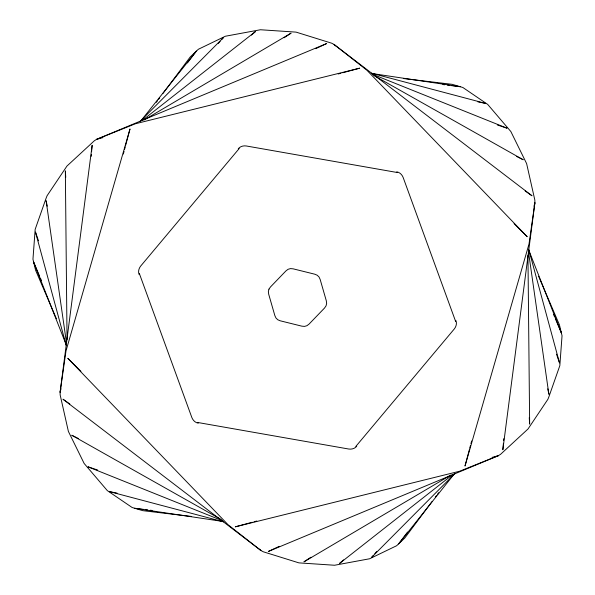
<?xml version="1.0" encoding="UTF-8"?>
<svg xmlns="http://www.w3.org/2000/svg" width="595" height="595" viewBox="0 0 595 595"><rect width="100%" height="100%" fill="white"/><g stroke="black" fill="none" stroke-linecap="round" stroke-linejoin="round"><path stroke-width="0.89" d="M91.199 156.344L91.362 154.499M91.593 151.725L92.151 145.262L60.095 392.291L60.169 394.968L68.388 431.427L84.155 463.475L107.308 490.6L132.097 507.476L134.656 508.279L142.845 510.666L191.642 516.467M503.407 443.275L502.849 449.746L534.905 202.709L534.831 200.032L526.612 163.573L510.845 131.525L487.692 104.4L462.903 87.525L460.344 86.721L452.155 84.334L403.358 78.533M503.638 440.508L503.801 438.664M61.047 388.706L60.095 392.291L65.986 351.005L130 128.966L125.716 145.083M123.344 154.046L124.058 151.353M124.534 149.561L125.24 146.876M469.284 449.917L465 466.034L529.014 243.995L534.905 202.709L533.953 206.287M469.76 448.124L470.466 445.439M470.943 443.647L471.656 440.954M156.359 102.281L157.467 100.8M158.575 99.313L159.691 97.825M163.023 93.37L190.221 56.979L198.358 49.273L225.364 36.236L260.432 29.75L296.079 32.123L331.757 43.227L334.107 44.506L532.019 195.785L525.177 191.01M431.977 501.63L404.779 538.021L396.642 545.727L369.636 558.764L334.568 565.25L298.921 562.877L263.243 551.773L260.893 550.494L62.981 399.215L69.823 403.99M435.309 497.175L436.425 495.687M437.533 494.2L438.641 492.72M187.44 62.929L196.38 51.088L140.353 121.536M407.56 532.071L398.62 543.912L454.647 473.464M239.197 148.534L140.643 266.121C138.821 268.442 137.995 271.551 139.044 274.392M355.803 446.466L454.357 328.879C456.187 326.558 457.005 323.449 455.956 320.608M218.32 43.435L220.15 41.33M221.98 39.225L223.207 37.827L140.108 121.417M373.02 555.775L371.793 557.173L454.892 473.583M374.85 553.67L376.68 551.565M251.447 35.105L255.619 31.416L142.406 120.331M343.553 559.895L339.381 563.584L452.594 474.669M238.283 148.713C240.216 146.392 243.325 145.544 246.248 145.968L397.356 172.528M356.717 446.287C354.784 448.608 351.675 449.456 348.752 449.032L197.644 422.472M284.12 37.753L291.081 33.134L144.116 119.974M310.88 557.247L303.919 561.866L450.884 475.026M315.759 48.656L326.67 43.539L96.702 139.297L94.419 140.703L66.96 166.05L47.087 195.725L46.157 198.053L35.172 229.343L32.956 259.249L35.566 270.152L56.406 318.719M279.241 546.344L268.33 551.461L498.298 455.703L500.581 454.297L528.04 428.958L547.913 399.275L548.843 396.954L559.828 365.657L562.044 335.751L559.434 324.848L538.594 276.281M102.965 137.609L96.702 139.297L135.407 123.76L359.707 68.172L342.713 72.769M338.235 73.981L340.92 73.252M252.287 522.231L235.293 526.828L459.593 471.24L498.298 455.703L492.035 457.399M254.08 521.748L256.765 521.027M442.851 84.55L444.696 84.78M447.455 85.122L449.299 85.353M451.136 85.583L460.344 86.721L372.232 73.564M143.864 509.417L134.656 508.279L222.768 521.436M145.701 509.647L147.545 509.878M150.304 510.22L152.149 510.451M477.941 101.894L485.237 103.322L371.302 73.155M117.059 493.106L109.763 491.686L223.698 521.852M497.308 124.95L506.999 128.185L372.522 74.256M97.692 470.05L88.001 466.815L222.478 520.744M396.746 171.821C399.721 172.342 402.012 174.603 403.105 177.347L455.658 321.493M198.254 423.179C195.279 422.666 192.996 420.397 191.895 417.653L139.342 273.514M516.586 156.448L523.236 159.758L373.742 75.446M78.414 438.552L71.764 435.243L221.258 519.554M335.424 45.815L334.107 44.506L366.914 70.247L527.207 236.706L514.073 223.631M80.927 371.369L67.793 358.294L228.086 524.753L260.893 550.494L259.576 549.185M553.514 314.346L554.592 316.912M555.321 318.615L561.457 333.141L528.806 250.257M39.679 276.385L33.543 261.867L66.194 344.75M40.408 278.096L41.486 280.654M556.518 354.204L559.538 362.995L528.687 249.238M38.482 240.797L35.462 232.005L66.313 345.762M547.764 388.81L548.88 394.269L528.345 250.845M47.236 206.19L46.12 200.731L66.655 344.155M529.253 417.638L529.654 424.123L527.951 255.285M65.748 177.362L65.346 170.877L67.049 339.723M268.962 289.133L268.36 291.565L268.695 294.22L274.853 315.603L275.991 318.035L277.791 319.768L280.26 320.809L301.858 326.164L304.528 326.395L306.931 325.703L309.065 324.089L324.506 308.061L326.038 305.867L326.64 303.435L326.305 300.78L320.147 279.397L319.009 276.965L317.209 275.232L314.74 274.191L293.142 268.836L290.472 268.605L288.069 269.297L285.935 270.911L270.494 286.939L268.962 289.133"/></g></svg>
